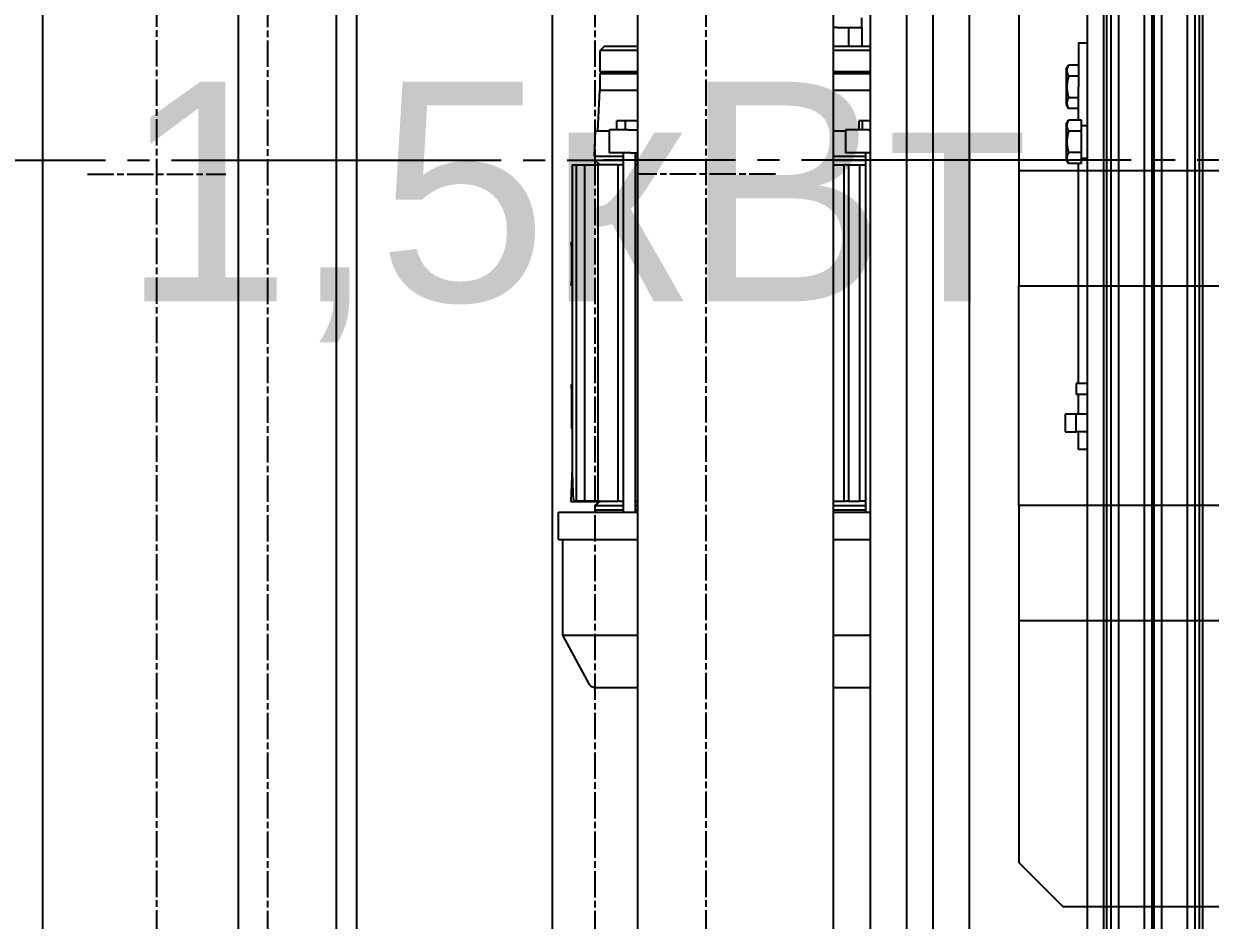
# Model space of a CAD drawing. Header units: millimetres. Extents: x -383313 to -161684, y -117025 to 99224.
# Drawn here: x -343603 to -343063, y -8318 to -7910 of the extents above; entities that cross this region are included whole.
import ezdxf

# ---------------------------------------------------------------- set-up
doc = ezdxf.new("R2010")
doc.units = ezdxf.units.MM
doc.header["$MEASUREMENT"] = 0
for name, pattern in [('AM_ISO08W050', [18, 12, -1.5, 3, -1.5]), ('DASHED', [0.75, 0.5, -0.25]), ('ESKD_shtrihpunktir', [18, 15, -1, 1, -1])]:
    doc.linetypes.add(name, pattern=pattern)
doc.layers.add('AM_7', color=4, linetype='AM_ISO08W050', lineweight=25)
doc.layers.add('PV-55E8', color=7, linetype='Continuous')
doc.layers.add('Робот', color=30, linetype='Continuous')
doc.styles.add('PSTUDIO', font='arial.ttf')

# ---------------------------------------------------------------- blocks, each defined once
blk = doc.blocks.new('паллета1')
at = {"color": 44}
for p, q in [((465, -600), (465, 600)), ((517.5, -600), (517.5, 600)), ((617.5, 600), (617.5, -600)), ((670, 600), (670, -600)), ((800, -580), (800, 580)), ((800, -580), (780, -600)), ((335, -600), (465, -600)), ((465, -600), (517.5, -600)), ((617.5, -600), (517.5, -600)), ((617.5, -600), (670, -600)), ((670, -600), (780, -600))]:
    blk.add_line(p, q, dxfattribs=at)
blk = doc.blocks.new('A$Cd2819ec4')
at = {"layer": 'AM_7'}
for p, q in [((725.21, 199.42), (-722.94, 199.42)), ((0, -31.45), (0, 31.45)), ((707, 0), (-708.67, 0))]:
    blk.add_line(p, q, dxfattribs=at)
blk = doc.blocks.new('*U123')
at = {"color": 1, "linetype": 'ESKD_shtrihpunktir', "ltscale": 10}
blk.add_line((15.5, 6.62), (-1484.5, 6.62), dxfattribs=at)
at = {"layer": 'PV-55E8', "color": 3}
for p, q in [((-1469, -460.38), (-1469, 460.38)), ((-1380, -460.38), (-1380, 460.38)), ((-1264.5, -531.73), (-1264.5, 458.27)), ((-1257, -531.73), (-1257, 458.27)), ((-1255.55, 458.27), (-1255.55, -531.73)), ((-1253.54, 458.27), (-1253.54, -531.73)), ((-1250.04, 458.27), (-1250.04, -531.73)), ((-1238.36, 458.27), (-1238.36, -531.73)), ((-1234.86, 458.27), (-1234.86, -531.73)), ((-1234.08, 458.27), (-1234.08, -531.73)), ((-1230.58, 458.27), (-1230.58, -531.73)), ((-1218.9, 458.27), (-1218.9, -531.73)), ((-1215.4, 458.27), (-1215.4, -531.73)), ((-1213.39, 458.27), (-1213.39, -531.73)), ((-1212, -531.73), (-1212, 458.27)), ((-1363, 413.62), (-1363, -463.38)), ((-1318, 413.62), (-1318, -463.38)), ((-1346.5, 398.12), (-1346.5, -401.88)), ((-1334.5, 398.12), (-1334.5, -401.88)), ((-1490.85, 245.2), (-1503, 222.77)), ((-1469, 246.77), (-1488.21, 246.77)), ((-1363, 246.77), (-1380, 246.77)), ((-1503, 222.77), (-1469, 222.77)), ((-1503, 222.77), (-1503, 179.27)), ((-1380, 222.77), (-1363, 222.77)), ((-1505, 179.27), (-1469, 179.27)), ((-1505, 179.27), (-1505, 166.77)), ((-1380, 179.27), (-1363, 179.27)), ((-1505, 166.77), (-1469, 166.77)), ((-1499.36, 161.97), (-1485.9, 161.97)), ((-1499.36, 161.97), (-1499.36, 161.77)), ((-1488.5, 163.77), (-1488.5, 165.77)), ((-1488.5, 165.77), (-1475.51, 165.77)), ((-1488.5, 163.77), (-1475.51, 163.77)), ((-1486.25, 161.97), (-1488.5, 163.77)), ((-1488.25, 165.77), (-1488.3, 166.77)), ((-1485.9, 161.97), (-1485.65, 161.77)), ((-1475.51, 3.27), (-1475.51, 166.77)), ((-1469.9, 166.77), (-1469.9, 3.27)), ((-1469.9, 165.77), (-1469, 165.77)), ((-1469.9, 163.77), (-1469, 163.77)), ((-1380, 166.77), (-1363, 166.77)), ((-1380, 165.77), (-1365.25, 165.77)), ((-1380, 163.77), (-1365.25, 163.77)), ((-1365.25, 3.27), (-1365.25, 166.77)), ((-1498.73, 146.87), (-1499.36, 161.77)), ((-1498.01, 161.77), (-1498.08, 161.77)), ((-1496.9, 161.77), (-1498.01, 161.77)), ((-1496.17, 161.77), (-1496.9, 161.77)), ((-1496.9, 8.77), (-1496.9, 161.77)), ((-1493.16, 161.77), (-1496.17, 161.77)), ((-1493.16, 8.77), (-1493.16, 161.77)), ((-1487.13, 161.77), (-1493.16, 161.77)), ((-1487.13, 8.77), (-1487.13, 161.77)), ((-1486.39, 161.77), (-1487.13, 161.77)), ((-1486.39, 161.77), (-1477.99, 161.77)), ((-1477.25, 161.77), (-1477.99, 161.77)), ((-1477.99, 8.77), (-1477.99, 161.77)), ((-1477.25, 161.77), (-1475.51, 161.77)), ((-1469.9, 161.77), (-1469, 161.77)), ((-1380, 161.77), (-1374.99, 161.77)), ((-1374.99, 161.77), (-1374.99, 8.77)), ((-1374.76, 161.77), (-1374.99, 161.77)), ((-1374.76, 161.77), (-1374.01, 161.77)), ((-1373.99, 161.77), (-1374.01, 161.77)), ((-1373.24, 161.77), (-1373.99, 161.77)), ((-1373.24, 161.77), (-1373, 161.77)), ((-1373, 161.77), (-1368.05, 161.77)), ((-1373, 8.77), (-1373, 161.77)), ((-1368.05, 8.77), (-1368.05, 161.77)), ((-1365.25, 161.77), (-1368.05, 161.77)), ((-1498.74, 8.77), (-1498.74, 147.05)), ((-1264.5, 138.27), (-1268.5, 138.27)), ((-1268.5, 138.27), (-1268.5, 130.27)), ((-1274.5, 130.27), (-1269.5, 130.27)), ((-1274.5, 122.27), (-1274.5, 130.27)), ((-1264.5, 130.27), (-1269.5, 130.27)), ((-1269.5, 130.27), (-1269.5, 122.27)), ((-1264.5, 130.27), (-1268.5, 130.27)), ((-1498.74, 128.69), (-1499, 128.68)), ((-1499, 126.68), (-1499, 128.68)), ((-1499, 110.68), (-1499, 126.68)), ((-1269.5, 122.27), (-1274.5, 122.27)), ((-1264.5, 122.27), (-1269.5, 122.27)), ((-1268.5, 122.27), (-1268.5, 113.27)), ((-1499, 110.68), (-1499, 108.68)), ((-1498.74, 108.68), (-1499, 108.68)), ((-1269.5, 108.27), (-1269.5, 113.27)), ((-1264.5, 113.27), (-1269.5, 113.27)), ((-1264.5, 108.27), (-1269.5, 108.27)), ((-1268.5, 108.27), (-1268.5, 8.08)), ((-1498.74, 63.78), (-1499, 63.77)), ((-1499, 63.77), (-1499, 61.77)), ((-1499, 45.77), (-1499, 61.77)), ((-1499, 45.77), (-1499, 43.77)), ((-1498.74, 43.76), (-1499, 43.77)), ((-1498.74, 8.77), (-1498.01, 8.77)), ((-1498.01, 8.77), (-1496.9, 8.77)), ((-1496.9, 8.77), (-1496.17, 8.77)), ((-1496.17, 8.77), (-1493.16, 8.77)), ((-1493.16, 8.77), (-1487.13, 8.77)), ((-1486, 8.77), (-1488.5, 6.77)), ((-1488.5, 4.77), (-1488.5, 6.77)), ((-1475.51, 6.77), (-1488.5, 6.77)), ((-1487.13, 8.77), (-1486.39, 8.77)), ((-1477.99, 8.77), (-1486.39, 8.77)), ((-1477.99, 8.77), (-1477.25, 8.77)), ((-1475.51, 8.77), (-1477.25, 8.77)), ((-1469, 8.77), (-1469.9, 8.77)), ((-1469, 6.77), (-1469.9, 6.77)), ((-1380, 8.77), (-1374.99, 8.77)), ((-1365.25, 6.77), (-1380, 6.77)), ((-1374.99, 8.77), (-1374.76, 8.77)), ((-1374.01, 8.77), (-1374.76, 8.77)), ((-1374.01, 8.77), (-1373.99, 8.77)), ((-1373.99, 8.77), (-1373.24, 8.77)), ((-1373, 8.77), (-1373.24, 8.77)), ((-1373, 8.77), (-1368.05, 8.77)), ((-1368.05, 8.77), (-1365.25, 8.77)), ((-1274, 6.27), (-1272.95, 8.08)), ((-1274, -9.73), (-1274, 6.27)), ((-1267, 8.08), (-1272.95, 8.08)), ((-1267, 8.08), (-1267, 3.18)), ((-1267, 5.77), (-1264.5, 5.77)), ((-1488.75, 4.77), (-1475.51, 4.77)), ((-1488.25, -6.73), (-1488.75, 4.77)), ((-1481.64, 3.27), (-1481.86, 3.27)), ((-1481.86, -7.23), (-1481.86, 3.27)), ((-1473.34, 3.27), (-1481.64, 3.27)), ((-1472.22, 3.27), (-1473.34, 3.27)), ((-1472.22, 3.27), (-1469, 3.27)), ((-1469.9, 4.77), (-1469, 4.77)), ((-1380, 4.77), (-1366.24, 4.77)), ((-1363.91, 3.27), (-1374.43, 3.27)), ((-1374.43, -7.23), (-1374.43, 3.27)), ((-1366.24, 4.77), (-1365.25, 4.77)), ((-1363, 3.27), (-1363.91, 3.27)), ((-1267, 3.18), (-1272.95, 3.18)), ((-1267, 3.18), (-1267, -6.64)), ((-1488.25, -6.73), (-1481.86, -6.73)), ((-1486.25, -25.23), (-1487.25, -6.73)), ((-1481.86, -7.23), (-1481.64, -7.23)), ((-1473.34, -7.23), (-1481.64, -7.23)), ((-1478.49, -7.23), (-1478.49, -11.23)), ((-1474.42, -7.23), (-1474.42, -11.23)), ((-1473.34, -7.23), (-1472.22, -7.23)), ((-1472.22, -7.23), (-1469, -7.23)), ((-1380, -6.73), (-1374.43, -6.73)), ((-1363.91, -7.23), (-1374.43, -7.23)), ((-1368.23, -7.23), (-1368.23, -11.23)), ((-1366.75, -7.23), (-1366.75, -11.23)), ((-1363.91, -7.23), (-1363, -7.23)), ((-1274, -9.73), (-1272.95, -11.55)), ((-1267, -6.64), (-1272.95, -6.64)), ((-1267, -6.64), (-1267, -11.55)), ((-1267, -9.23), (-1264.5, -9.23)), ((-1474.42, -11.23), (-1478.49, -11.23)), ((-1469, -11.23), (-1474.42, -11.23)), ((-1366.75, -11.23), (-1368.23, -11.23)), ((-1363, -11.23), (-1366.75, -11.23)), ((-1267, -11.55), (-1272.95, -11.55)), ((-1268.5, -11.55), (-1268.5, -26.73)), ((-1274, -18.73), (-1272.95, -16.92)), ((-1274, -34.73), (-1274, -18.73)), ((-1268.5, -16.92), (-1272.95, -16.92)), ((-1486.25, -25.23), (-1469, -25.23)), ((-1486, -25.23), (-1486, -32.73)), ((-1380, -25.23), (-1367.95, -25.23)), ((-1367.95, -25.23), (-1363, -25.23)), ((-1268.5, -21.82), (-1272.95, -21.82)), ((-1268.5, -46.73), (-1268.5, -26.73)), ((-1268.5, -31.64), (-1272.95, -31.64)), ((-1469, -32.73), (-1486, -32.73)), ((-1485.5, -33.23), (-1486, -32.73)), ((-1485.5, -33.23), (-1486, -33.73)), ((-1486, -33.73), (-1469, -33.73)), ((-1486, -33.73), (-1486, -43.23)), ((-1485.5, -33.23), (-1469, -33.23)), ((-1469, -33.23), (-1485.5, -33.23)), ((-1368.13, -32.73), (-1380, -32.73)), ((-1380, -33.23), (-1368.47, -33.23)), ((-1363, -33.23), (-1380, -33.23)), ((-1380, -33.73), (-1363, -33.73)), ((-1368.47, -33.23), (-1363, -33.23)), ((-1363, -32.73), (-1368.13, -32.73)), ((-1274, -34.73), (-1272.95, -36.55)), ((-1268.5, -36.55), (-1272.95, -36.55)), ((-1469, -43.23), (-1486, -43.23)), ((-1484, -45.23), (-1486, -43.23)), ((-1484, -45.23), (-1469, -45.23)), ((-1363, -43.23), (-1380, -43.23)), ((-1380, -45.23), (-1363, -45.23)), ((-1373, -53.73), (-1373, -45.23)), ((-1367, -53.73), (-1367, -45.23)), ((-1268.5, -46.73), (-1264.5, -46.73)), ((-1378.21, -53.73), (-1380, -53.73)), ((-1378.21, -53.73), (-1367.18, -53.73)), ((-1367, -53.73), (-1367.18, -53.73)), ((-1367, -53.73), (-1367, -58.23))]:
    blk.add_line(p, q, dxfattribs=at)
blk.add_arc((-1488.21, 243.77), 3, 90, 151.5571, dxfattribs=at)
at = {"layer": 'PV-55E8', "color": 3, "extrusion": (0, 0, -1)}
blk.add_ellipse((-1497.99, 143.96), major_axis=(-0.01, 17.89), ratio=0.041905, start_param=-1.407681, end_param=-0.097744, dxfattribs=at)
at = {"layer": 'PV-55E8', "color": 3}
for points in [[(-1272.95, 3.18), (-1274.37, 5.63), (-1272.95, 8.08)], [(-1272.95, -6.64), (-1274.37, -1.73), (-1272.95, 3.18)], [(-1272.95, -11.55), (-1274.37, -9.09), (-1272.95, -6.64)], [(-1272.95, -21.82), (-1274.37, -19.37), (-1272.95, -16.92)], [(-1272.95, -31.64), (-1274.37, -26.73), (-1272.95, -21.82)], [(-1272.95, -36.55), (-1274.37, -34.09), (-1272.95, -31.64)]]:
    blk.add_rational_spline(points, [1.22364575665, 1.41294441399, 1.22364575665], degree=2, dxfattribs=at)
blk = doc.blocks.new('A$Cdbab0bab')
at = {"color": 3}
for p, q in [((125, 462), (125, -470)), ((26.81, -470), (26.81, 457)), ((115.81, -470), (115.81, 457)), ((169.69, -470), (169.69, 457)), ((258.69, -470), (258.69, 457))]:
    blk.add_line(p, q, dxfattribs=at)
at = {"color": 1, "linetype": 'ESKD_shtrihpunktir', "ltscale": 10}
blk.add_line((2000, 0), (0, 0), dxfattribs=at)
blk = doc.blocks.new('Робот ABB IRB660_3.15 (сверху)')
at = {"layer": 'Робот'}
blk.add_circle((0, 0), 3150, dxfattribs=at)

msp = doc.modelspace()

# ---------------------------------------------------------------- block references
at = {"linetype": 'DASHED'}
for name, p, rotation in [('A$Cd2819ec4', (-343542.23629, -7978.42257), 270), ('A$Cdbab0bab', (-343335.51332, -7972.09281), 180)]:
    msp.add_blockref(name, p, dxfattribs=dict(at, rotation=rotation))
at = {"linetype": 'DASHED', "xscale": -1, "rotation": 90}
msp.add_blockref('A$Cd2819ec4', (-343292.23629, -7978.42257), dxfattribs=at)
at = {"xscale": -1, "rotation": 180}
msp.add_blockref('*U123', (-341854.51332, -7965.47031), dxfattribs=at)
at = {"color": 2, "rotation": 270}
msp.add_blockref('паллета1', (-342550.03602, -7511.7259), dxfattribs=at)
at = {"layer": 'Робот', "rotation": 180}
msp.add_blockref('Робот ABB IRB660_3.15 (сверху)', (-344500.63713, -5731.42318), dxfattribs=at)

# ---------------------------------------------------------------- texts
at = {"ltscale": 100, "style": 'PSTUDIO'}
msp.add_text('1,5кВт', height=100, dxfattribs=at).set_placement((-343558.48879, -8036.33363))

doc.saveas('drawing.dxf')
